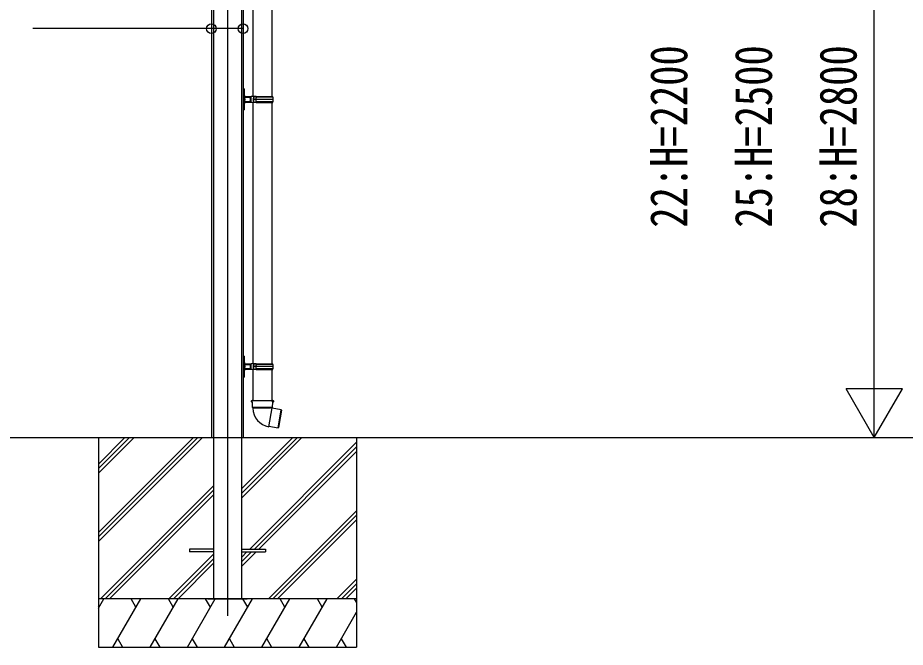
# Model space of a CAD drawing. Units: millimetres, scale not verified. Extents: x -14718 to 14718, y -10396 to 10396.
# Drawn here: x 6517 to 9269, y -7996 to -6045 of the extents above; entities that cross this region are included whole.
import ezdxf
from ezdxf.enums import TextEntityAlignment as Align

# ---------------------------------------------------------------- set-up
doc = ezdxf.new("R2010")
doc.units = ezdxf.units.MM
doc.header["$LTSCALE"] = 50
for name, color, linetype in [('0-3_YKK_12', 2, 'Continuous'), ('0-4_YKK_A1', 4, 'Continuous'), ('0-5_YKK_D', 6, 'Continuous')]:
    doc.layers.add(name, color=color, linetype=linetype)
doc.styles.add('ＭＳ ゴシック', font='')
doc.styles.get('ＭＳ ゴシック').set_extended_font_data('MS Gothic')

msp = doc.modelspace()

# ---------------------------------------------------------------- linework, layer by layer
at = {"layer": '0-3_YKK_12'}
msp.add_line((7167.54, -4977.67), (7167.54, -7898.97), dxfattribs=at)
at = {"layer": '0-4_YKK_A1'}
for p, q in [((7117.54, -5074.69), (7117.54, -7346.47)), ((7124.41, -5074.93), (7124.41, -7846.47)), ((7210.68, -5077.94), (7210.68, -7846.47)), ((7215.74, -5078.12), (7215.74, -7346.47)), ((7245.64, -5478.47), (7245.64, -6288.97)), ((7305.84, -6288.96), (7305.84, -5478.46)), ((7216.74, -6264.47), (7215.74, -6264.47)), ((7216.74, -6270.76), (7215.74, -6270.76)), ((7218.74, -6265.37), (7216.74, -6264.47)), ((7216.74, -6270.76), (7216.74, -6264.47)), ((7218.74, -6265.37), (7218.92, -6271.1)), ((7216.74, -6297.97), (7215.74, -6297.97)), ((7216.74, -6297.97), (7219.74, -6297.97)), ((7216.74, -6325.17), (7216.74, -6297.97)), ((7219.74, -6297.97), (7218.92, -6324.84)), ((7219.74, -6297.97), (7220.74, -6297.97)), ((7220.45, -6288.73), (7220.55, -6291.97)), ((7237.74, -6291.97), (7220.56, -6291.97)), ((7220.56, -6291.97), (7220.74, -6297.97)), ((7220.74, -6297.97), (7220.56, -6303.97)), ((7221.4, -6288.97), (7237.74, -6288.97)), ((7237.74, -6288.97), (7240.74, -6288.97)), ((7237.74, -6291.97), (7237.74, -6288.97)), ((7237.74, -6293.47), (7237.74, -6291.97)), ((7237.74, -6293.47), (7237.74, -6302.46)), ((7238.72, -6293.47), (7237.74, -6293.47)), ((7240.74, -6293.47), (7237.74, -6293.47)), ((7240.74, -6293.47), (7238.72, -6293.47)), ((7238.72, -6302.46), (7238.72, -6293.47)), ((7248.74, -6288.97), (7240.74, -6288.97)), ((7248.75, -6293.47), (7246.74, -6293.47)), ((7248.74, -6293.47), (7248.74, -6288.97)), ((7248.75, -6288.96), (7248.75, -6293.47)), ((7255.77, -6288.96), (7248.75, -6288.96)), ((7248.75, -6297.96), (7248.75, -6293.47)), ((7248.75, -6302.46), (7248.75, -6297.97)), ((7255.25, -6297.97), (7248.75, -6297.97)), ((7255.25, -6297.97), (7255.25, -6297.96)), ((7255.25, -6297.97), (7255.25, -6297.97)), ((7255.33, -6297.97), (7255.33, -6297.96)), ((7309.24, -6297.96), (7255.51, -6297.96)), ((7256.01, -6288.96), (7255.77, -6288.96)), ((7256.01, -6288.96), (7256.41, -6288.96)), ((7256.41, -6288.96), (7307.74, -6288.96)), ((7308.74, -6290.96), (7257.44, -6290.96)), ((7307.74, -6290.96), (7307.74, -6288.96)), ((7216.74, -6325.17), (7215.74, -6325.17)), ((7216.74, -6325.17), (7218.92, -6324.84)), ((7216.74, -6331.47), (7216.74, -6325.17)), ((7218.92, -6324.84), (7218.74, -6330.56)), ((7220.55, -6303.97), (7220.45, -6307.21)), ((7220.56, -6303.97), (7237.74, -6303.97)), ((7237.74, -6306.97), (7221.4, -6306.97)), ((7238.72, -6302.46), (7237.74, -6302.46)), ((7237.74, -6302.47), (7240.74, -6302.47)), ((7240.74, -6306.97), (7237.74, -6306.97)), ((7240.74, -6302.46), (7238.72, -6302.46)), ((7245.64, -6306.97), (7245.64, -7117.47)), ((7248.75, -6302.46), (7246.74, -6302.46)), ((7248.74, -6302.47), (7246.74, -6302.47)), ((7248.74, -6306.97), (7248.74, -6302.47)), ((7248.75, -6306.96), (7248.75, -6302.46)), ((7255.77, -6306.96), (7248.75, -6306.96)), ((7256.01, -6306.96), (7255.77, -6306.96)), ((7256.01, -6306.96), (7256.41, -6306.96)), ((7256.41, -6306.96), (7307.74, -6306.96)), ((7308.74, -6304.96), (7257.44, -6304.96)), ((7305.84, -7117.46), (7305.84, -6306.96)), ((7307.74, -6306.96), (7307.74, -6304.96)), ((7216.74, -7099.26), (7216.74, -7092.97)), ((7218.74, -7093.87), (7218.92, -7099.6)), ((7216.74, -7099.26), (7215.74, -7099.26)), ((7216.74, -7126.47), (7215.74, -7126.47)), ((7216.74, -7126.47), (7216.74, -7099.26)), ((7216.74, -7153.67), (7216.74, -7126.47)), ((7219.74, -7126.47), (7220.74, -7126.47)), ((7220.45, -7117.23), (7220.55, -7120.47)), ((7237.74, -7120.47), (7220.56, -7120.47)), ((7221.4, -7117.47), (7237.74, -7117.47)), ((7237.74, -7117.47), (7240.74, -7117.47)), ((7237.74, -7121.97), (7237.74, -7130.96)), ((7238.72, -7121.97), (7237.74, -7121.97)), ((7240.74, -7121.97), (7237.74, -7121.97)), ((7240.74, -7121.97), (7238.72, -7121.97)), ((7238.72, -7130.96), (7238.72, -7121.97)), ((7248.74, -7117.47), (7240.74, -7117.47)), ((7248.75, -7121.97), (7246.74, -7121.97)), ((7248.74, -7121.97), (7248.74, -7117.47)), ((7248.75, -7117.46), (7248.75, -7121.97)), ((7255.77, -7117.46), (7248.75, -7117.46)), ((7248.75, -7126.46), (7248.75, -7121.97)), ((7248.75, -7130.96), (7248.75, -7126.47)), ((7255.25, -7126.47), (7248.75, -7126.47)), ((7255.25, -7126.47), (7255.25, -7126.46)), ((7255.25, -7126.47), (7255.25, -7126.47)), ((7255.33, -7126.47), (7255.33, -7126.46)), ((7309.24, -7126.46), (7255.51, -7126.46)), ((7256.01, -7117.46), (7255.77, -7117.46)), ((7256.01, -7117.46), (7256.41, -7117.46)), ((7256.41, -7117.46), (7307.74, -7117.46)), ((7308.74, -7119.46), (7257.44, -7119.46)), ((7307.74, -7119.46), (7307.74, -7117.46)), ((7216.74, -7153.67), (7215.74, -7153.67)), ((7216.74, -7153.67), (7218.92, -7153.34)), ((7216.74, -7159.97), (7216.74, -7153.67)), ((7218.92, -7153.34), (7218.74, -7159.06)), ((7220.55, -7132.47), (7220.45, -7135.71)), ((7220.56, -7132.47), (7237.74, -7132.47)), ((7237.74, -7135.47), (7221.4, -7135.47)), ((7238.72, -7130.96), (7237.74, -7130.96)), ((7237.74, -7130.97), (7240.74, -7130.97)), ((7240.74, -7135.47), (7237.74, -7135.47)), ((7240.74, -7130.96), (7238.72, -7130.96)), ((7245.64, -7135.47), (7245.64, -7231.47)), ((7248.75, -7130.96), (7246.74, -7130.96)), ((7248.74, -7130.97), (7246.74, -7130.97)), ((7248.74, -7135.47), (7248.74, -7130.97)), ((7248.75, -7135.46), (7248.75, -7130.96)), ((7255.77, -7135.46), (7248.75, -7135.46)), ((7256.01, -7135.46), (7255.77, -7135.46)), ((7256.01, -7135.46), (7256.41, -7135.46)), ((7256.41, -7135.46), (7307.74, -7135.46)), ((7308.74, -7133.46), (7257.44, -7133.46)), ((7305.84, -7231.47), (7305.84, -7135.46)), ((7307.74, -7135.46), (7307.74, -7133.46)), ((7243.89, -7231.47), (7241.74, -7232.25)), ((7241.74, -7232.25), (7241.8, -7232.25)), ((7241.74, -7235.9), (7241.8, -7235.9)), ((7241.88, -7234.99), (7241.88, -7233.17)), ((7243.89, -7231.47), (7244.02, -7231.47)), ((7243.98, -7236.72), (7244.25, -7252)), ((7244.12, -7236.72), (7243.98, -7236.72)), ((7244.02, -7231.47), (7307.46, -7231.47)), ((7244.2, -7235.81), (7244.14, -7232.37)), ((7307.23, -7252), (7307.5, -7236.72)), ((7307.5, -7236.72), (7307.37, -7236.72)), ((7307.46, -7231.47), (7307.59, -7231.47)), ((7307.5, -7236.72), (7309.74, -7235.9)), ((7309.74, -7232.25), (7307.59, -7231.47)), ((7309.61, -7234.99), (7309.61, -7233.17)), ((7309.68, -7232.25), (7309.74, -7232.25)), ((7309.68, -7235.9), (7309.74, -7235.9)), ((7309.74, -7235.9), (7309.74, -7232.25)), ((7244.25, -7252), (7245.57, -7253.96)), ((7244.25, -7252), (7275.74, -7252)), ((7245.57, -7253.96), (7245.63, -7255.57)), ((7245.57, -7253.96), (7300.88, -7253.96)), ((7275.74, -7252), (7307.23, -7252)), ((7295.42, -7312.85), (7305.85, -7253.7)), ((7334, -7259.9), (7305.64, -7254.9)), ((7306.18, -7253.56), (7307.23, -7252)), ((7324.04, -7316.43), (7334, -7259.9)), ((7334.81, -7261.06), (7325.19, -7315.61)), ((7334.81, -7261.06), (7334, -7259.9)), ((7295.67, -7311.42), (7324.04, -7316.43)), ((7324.04, -7316.43), (7325.19, -7315.61)), ((2580.01, -7346.3), (8878.41, -7346.3)), ((6767.54, -7346.47), (6767.54, -7996.47)), ((6767.54, -7640.45), (7061.52, -7346.47)), ((6767.54, -7654.59), (7075.66, -7346.47)), ((6767.54, -7668.73), (7089.81, -7346.47)), ((6767.54, -7428.31), (6849.39, -7346.47)), ((6767.54, -7442.45), (6863.53, -7346.47)), ((6767.54, -7456.6), (6877.67, -7346.47)), ((7210.68, -7533.96), (7398.17, -7346.47)), ((7210.68, -7519.82), (7384.03, -7346.47)), ((7210.68, -7505.68), (7369.89, -7346.47)), ((7567.54, -7346.47), (7567.54, -7996.47)), ((7236.52, -7691.97), (7567.54, -7360.95)), ((7250.66, -7691.97), (7567.54, -7375.09)), ((7264.8, -7691.97), (7567.54, -7389.23)), ((6773.65, -7846.47), (7124.41, -7495.72)), ((6787.79, -7846.47), (7124.41, -7509.86)), ((6801.94, -7846.47), (7124.41, -7524)), ((7294.15, -7846.47), (7567.54, -7573.08)), ((7308.29, -7846.47), (7567.54, -7587.22)), ((7322.44, -7846.47), (7567.54, -7601.36)), ((7050.04, -7691.97), (7050.04, -7700.97)), ((7124.41, -7691.97), (7050.04, -7691.97)), ((7124.41, -7700.97), (7050.04, -7700.97)), ((7210.68, -7691.97), (7285.04, -7691.97)), ((7210.68, -7746.09), (7255.8, -7700.97)), ((7210.68, -7717.81), (7227.52, -7700.97)), ((7210.68, -7731.95), (7241.66, -7700.97)), ((7210.68, -7700.97), (7285.04, -7700.97)), ((7285.04, -7691.97), (7285.04, -7700.97)), ((6985.78, -7846.47), (7124.41, -7707.85)), ((6999.93, -7846.47), (7124.41, -7721.99)), ((7014.07, -7846.47), (7124.41, -7736.13)), ((7506.28, -7846.47), (7567.54, -7785.21)), ((7520.43, -7846.47), (7567.54, -7799.35)), ((7534.57, -7846.47), (7567.54, -7813.49)), ((7567.54, -7846.47), (6767.54, -7846.47)), ((6767.54, -7875.41), (6784.25, -7846.47)), ((6769.25, -7872.45), (6767.54, -7869.49)), ((6812.09, -7996.47), (6898.69, -7846.47)), ((6883.69, -7872.45), (6868.69, -7846.47)), ((6927.56, -7996.47), (7014.16, -7846.47)), ((6999.16, -7872.45), (6984.16, -7846.47)), ((7043.03, -7996.47), (7129.63, -7846.47)), ((7114.63, -7872.45), (7099.63, -7846.47)), ((7106.64, -7846.47), (7228.44, -7846.47)), ((7158.5, -7996.47), (7245.1, -7846.47)), ((7230.1, -7872.45), (7215.1, -7846.47)), ((7273.97, -7996.47), (7360.57, -7846.47)), ((7345.57, -7872.45), (7330.57, -7846.47)), ((7389.44, -7996.47), (7476.04, -7846.47)), ((7461.04, -7872.45), (7446.04, -7846.47)), ((7567.54, -7856.91), (7561.51, -7846.47)), ((7504.91, -7996.47), (7567.54, -7887.99)), ((6827.09, -7970.49), (6842.09, -7996.47)), ((6942.56, -7970.49), (6957.56, -7996.47)), ((7058.03, -7970.49), (7073.03, -7996.47)), ((7173.5, -7970.49), (7188.5, -7996.47)), ((7288.97, -7970.49), (7303.97, -7996.47)), ((7404.44, -7970.49), (7419.44, -7996.47)), ((7519.91, -7970.49), (7534.91, -7996.47)), ((6767.54, -7996.47), (7567.54, -7996.47))]:
    msp.add_line(p, q, dxfattribs=at)
for points in [[(7216.74, -6297.97), (7216.74, -6270.76), (7218.92, -6271.1), (7219.74, -6297.97)], [(7248.74, -6306.97), (7240.74, -6306.97), (7240.74, -6288.97)], [(7248.74, -6293.47), (7246.74, -6293.47), (7246.74, -6302.47)], [(7255.51, -6297.96), (7255.33, -6297.96), (7255.25, -6297.96), (7248.75, -6297.96)], [(7255.77, -6288.96), (7255.38, -6293.43), (7255.25, -6297.96)], [(7237.74, -6306.97), (7237.74, -6303.97), (7237.74, -6302.47)], [(7215.74, -6331.47), (7216.74, -6331.47), (7218.74, -6330.56)], [(7218.74, -7093.87), (7216.74, -7092.97), (7215.74, -7092.97)], [(7216.74, -7099.26), (7218.92, -7099.6), (7219.74, -7126.47)], [(7216.74, -7126.47), (7219.74, -7126.47), (7218.92, -7153.34)], [(7220.56, -7120.47), (7220.74, -7126.47), (7220.56, -7132.47)], [(7237.74, -7121.97), (7237.74, -7120.47), (7237.74, -7117.47)], [(7248.74, -7135.47), (7240.74, -7135.47), (7240.74, -7117.47)], [(7248.74, -7121.97), (7246.74, -7121.97), (7246.74, -7130.97)], [(7255.51, -7126.46), (7255.33, -7126.46), (7255.25, -7126.46), (7248.75, -7126.46)], [(7255.77, -7117.46), (7255.38, -7121.93), (7255.25, -7126.46)], [(7237.74, -7135.47), (7237.74, -7132.47), (7237.74, -7130.97)], [(7215.74, -7159.97), (7216.74, -7159.97), (7218.74, -7159.06)], [(7241.74, -7232.25), (7241.74, -7235.9), (7243.98, -7236.72)], [(7241.8, -7232.25), (7243.25, -7231.74), (7244.02, -7231.47)], [(7244.12, -7236.72), (7243.3, -7236.43), (7241.8, -7235.9)], [(7244.14, -7232.37), (7243.25, -7232.68), (7241.88, -7233.17)], [(7241.88, -7234.99), (7243.3, -7235.49), (7244.2, -7235.81)], [(7307.28, -7235.81), (7307.31, -7234.08), (7307.35, -7232.37)], [(7307.28, -7235.81), (7308.19, -7235.49), (7309.61, -7234.99)], [(7309.61, -7233.17), (7308.23, -7232.68), (7307.35, -7232.37)], [(7309.68, -7235.9), (7308.18, -7236.43), (7307.37, -7236.72)], [(7307.46, -7231.47), (7308.23, -7231.74), (7309.68, -7232.25)], [(7306.16, -7253.55), (7306.07, -7253.59), (7305.85, -7253.7), (7305.82, -7253.71), (7305.54, -7253.8), (7303.81, -7253.92), (7300.88, -7253.96), (7298.14, -7254.05), (7294.48, -7254.15), (7290.19, -7254.25), (7285.6, -7254.34), (7280.61, -7254.44), (7275.62, -7254.52), (7270.49, -7254.61), (7265.65, -7254.7), (7260.96, -7254.8), (7256.82, -7254.89), (7253.11, -7255), (7250.13, -7255.11), (7247.81, -7255.23), (7246.33, -7255.37), (7245.66, -7255.52), (7245.63, -7255.57)]]:
    msp.add_lwpolyline(points, dxfattribs=at)
for centre, radius, start, end in [((7221.4, -6286.97), 2, 181.7624, 241.44015), ((7221.4, -6286.97), 2, 241.44015, 270), ((7333.13, -6297.98), 77.89, 179.99307, 186.62466), ((7255.3, -6298.19), 0.226, 80.79578, 102.71983), ((7336.26, -6297.94), 80.75, 173.61461, 180.01355), ((7336.26, -6297.99), 80.75, 179.98461, 186.38348), ((7257.63, -6289.32), 1.66, 167.69464, 263.49512), ((7258.21, -6289.16), 1.81, 173.59328, 264.82407), ((7259.99, -6297.96), 49.25, 0, 8.17123), ((7259.99, -6297.97), 49.25, 351.83186, 0.00306), ((7221.4, -6308.97), 2, 118.55985, 178.2376), ((7221.4, -6308.97), 2, 90, 118.55985), ((7257.57, -6306.57), 1.61, 94.66451, 194.14319), ((7258.27, -6306.81), 1.86, 96.97139, 184.61125), ((7221.4, -7115.47), 2, 181.7624, 241.44015), ((7221.4, -7115.47), 2, 241.44015, 270), ((7333.13, -7126.48), 77.89, 179.99307, 186.62466), ((7255.3, -7126.69), 0.226, 80.79578, 102.71983), ((7336.26, -7126.44), 80.75, 173.61461, 180.01355), ((7336.26, -7126.49), 80.75, 179.98461, 186.38348), ((7257.63, -7117.82), 1.66, 167.69464, 263.49512), ((7258.21, -7117.66), 1.81, 173.59328, 264.82407), ((7259.99, -7126.46), 49.25, 0, 8.17123), ((7259.99, -7126.47), 49.25, 351.83186, 0.00306), ((7221.4, -7137.47), 2, 118.55985, 178.2376), ((7221.4, -7137.47), 2, 90, 118.55985), ((7257.57, -7135.07), 1.61, 94.66451, 194.14319), ((7258.27, -7135.31), 1.86, 96.97139, 184.61125), ((7239.13, -7232.92), 2.75, 354.81691, 13.99327), ((7238.22, -7235.17), 3.66, 348.38866, 2.80116), ((7241.58, -7232.24), 2.56, 357.19737, 17.56812), ((7242.3, -7236.09), 1.92, 340.91849, 8.46572), ((7309.79, -7236.03), 2.51, 174.83553, 195.78026), ((7309.26, -7232.16), 1.93, 159.00896, 186.22555), ((7313.26, -7232.99), 3.66, 168.38866, 182.80116), ((7312.35, -7235.24), 2.75, 174.81691, 193.99327), ((7305.89, -7253.47), 60.3, 182.00147, 260)]:
    msp.add_arc(centre, radius, start, end, dxfattribs=at)
for centre, major_axis, ratio, start_param, end_param in [((7220.55, -6291.81), (1, 0.031), 0.162205, 3.1415927, 4.7026633), ((7220.65, -6294.97), (-0.1, 3), 0.333136, 6.2716543, 6.28138), ((7237.74, -6291.48), (3, 0), 0.162278, 4.712389, 6.2831853), ((7220.55, -6304.13), (1, -0.031), 0.162205, 1.580522, 3.1415927), ((7220.65, -6300.97), (0.1, 3), 0.333136, 3.143398, 3.1531236), ((7237.74, -6304.46), (3, 0), 0.162278, 6.2831853, 7.8539816), ((7220.55, -7120.31), (1, 0.031), 0.162205, 3.1415927, 4.7026633), ((7220.65, -7123.47), (-0.1, 3), 0.333136, 6.2716543, 6.28138), ((7237.74, -7119.98), (3, 0), 0.162278, 4.712389, 6.2831853), ((7220.55, -7132.63), (1, -0.031), 0.162205, 1.580522, 3.1415927), ((7220.65, -7129.47), (0.1, 3), 0.333136, 3.143398, 3.1531236), ((7237.74, -7132.96), (3, 0), 0.162278, 6.2831853, 7.8539816)]:
    msp.add_ellipse(centre, major_axis=major_axis, ratio=ratio, start_param=start_param, end_param=end_param, dxfattribs=at)
at = {"layer": '0-5_YKK_D'}
for p, q in [((9172.57, -7171.3), (9172.57, -5321.3)), ((9172.57, -7346.3), (9172.57, -7043.19)), ((9172.57, -7346.3), (9085.07, -7194.75)), ((9260.07, -7194.75), (9085.07, -7194.75)), ((9172.57, -7346.3), (9260.07, -7194.75)), ((8575.99, -7346.3), (9173.57, -7346.3)), ((8575.99, -7346.3), (9973.57, -7346.3))]:
    msp.add_line(p, q, dxfattribs=at)
msp.add_lwpolyline([(7215.74, -6078.46), (7117.54, -6078.46), (6563.74, -6078.46)], dxfattribs=at)
for centre in [(7117.54, -6078.46), (7215.74, -6078.46)]:
    msp.add_circle(centre, 14.88, dxfattribs=at)

# ---------------------------------------------------------------- texts
at = {"layer": '0-5_YKK_D', "style": 'ＭＳ ゴシック', "width": 0.8}
for s, p in [('22:H=2200', (8627.57, -6695.7)), ('25:H=2500', (8890.07, -6695.7)), ('28:H=2800', (9152.57, -6695.7))]:
    msp.add_text(s, height=115.5, rotation=90, dxfattribs=at).set_placement(p, align=Align.BOTTOM_LEFT)

doc.saveas('drawing.dxf')
